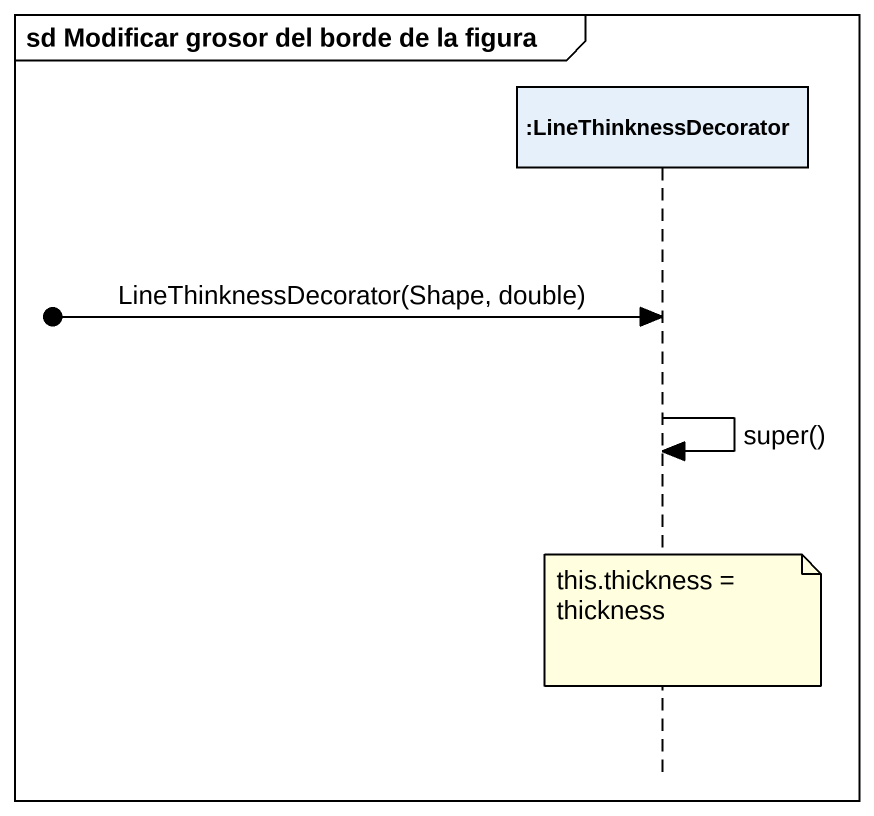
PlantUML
@startuml
mainframe sd Modificar grosor del borde de la figura
hide footbox
participant ":LineThinknessDecorator" as LineThinknessDecorator

[o-> LineThinknessDecorator : LineThinknessDecorator(Shape, double)
LineThinknessDecorator -> LineThinknessDecorator : super()
note over LineThinknessDecorator : this.thickness = thickness
@enduml
